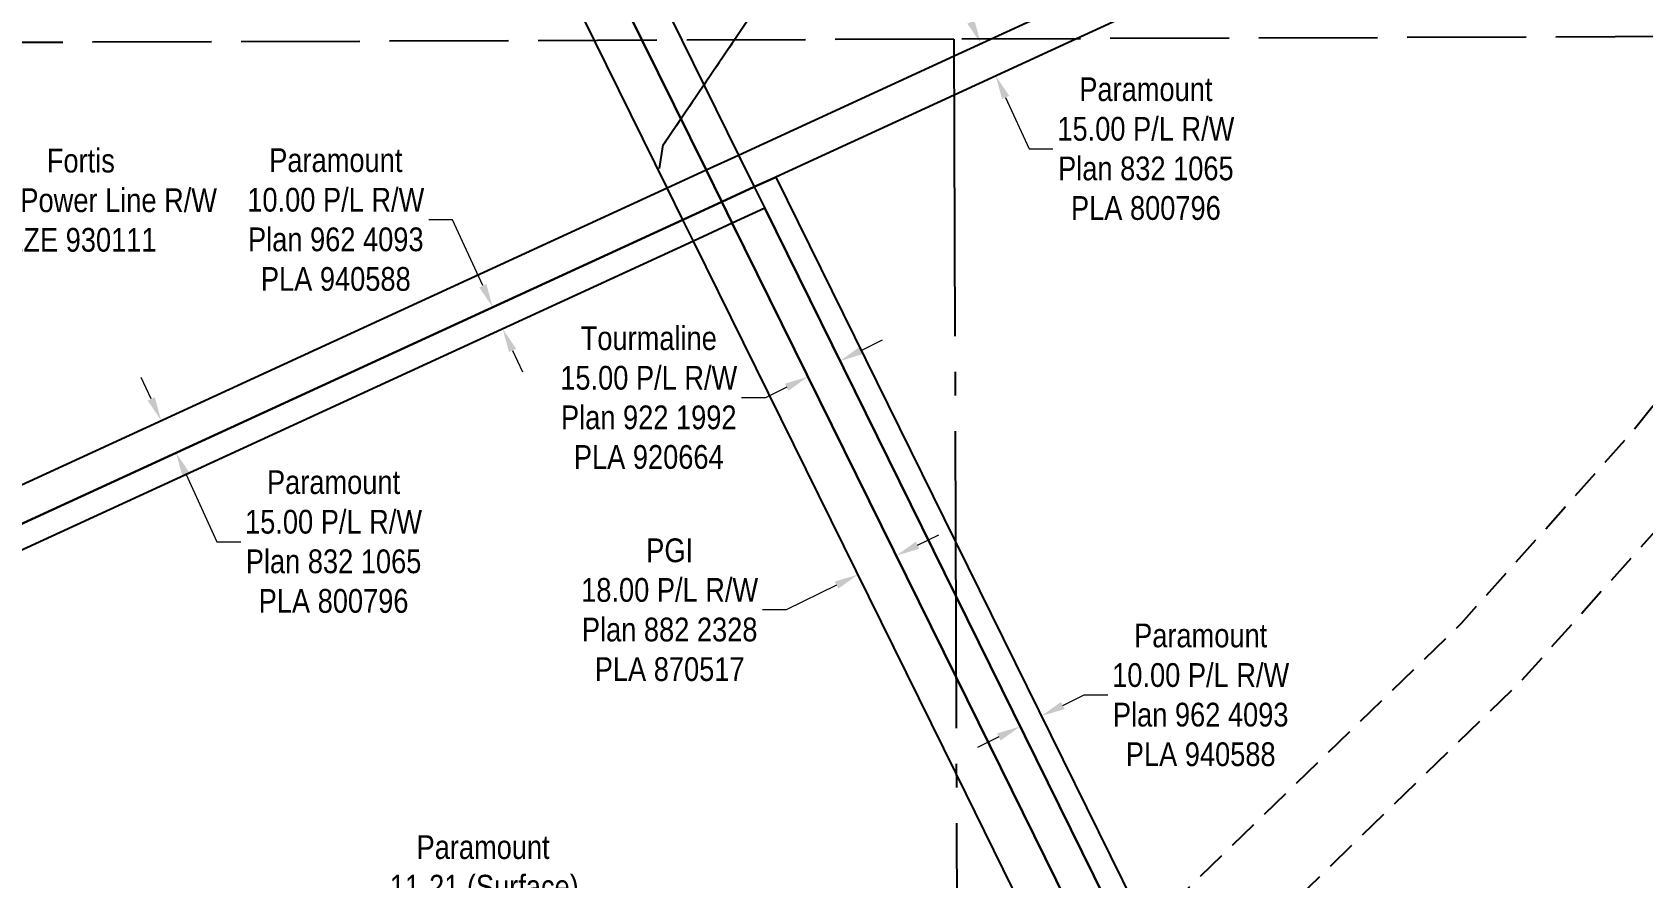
# Model space of a CAD drawing. Extents: x 511972 to 519868, y 5975265 to 5984215.
# Drawn here: x 515129 to 515807, y 5977447 to 5977803 of the extents above; entities that cross this region are included whole.
import ezdxf

# ---------------------------------------------------------------- set-up
doc = ezdxf.new("R2010")
doc.units = 0
doc.header["$LTSCALE"] = 5
doc.header["$PDSIZE"] = 0.5
for name, pattern in [('foc-ACCESSROAD', [3.75, 2.5, -1.25]), ('foc-QUARTERLINE', [33, 25, -3, 2, -3]), ('foc-UNSURVEYED', [12.5, 10, -2.5]), ('foc-WHEELTRACKS', [2, 0.4, -1.6])]:
    doc.linetypes.add(name, pattern=pattern)
doc.layers.get('Defpoints').update_dxf_attribs({"color": 9})
for name, color, linetype in [('F-AR', 190, 'foc-ACCESSROAD'), ('F-RW', 190, 'Continuous'), ('L-QSEC', 8, 'foc-QUARTERLINE'), ('L-USEC', 7, 'foc-UNSURVEYED'), ('T-WATER-P3', 160, 'foc-WHEELTRACKS')]:
    doc.layers.add(name, color=color, linetype=linetype)
for name, color, linetype, lineweight in [('F-AR-T', 190, 'Continuous', 9), ('F-EZE-T', 190, 'Continuous', 9), ('F-RW-T', 190, 'Continuous', 9)]:
    doc.layers.add(name, color=color, linetype=linetype, lineweight=lineweight)
doc.styles.add('80CG', font='ARIALN.TTF', dxfattribs={"height": 10})
doc.styles.add('80L', font='ARIALN.TTF', dxfattribs={"height": 10})
doc.styles.add('foc-LtypeFont', font='ARIALN.TTF', dxfattribs={"height": 7.35})
doc.linetypes.add('foc-TOPO-flowdirection-NOLINE', pattern='A,0,[">",foc-LtypeFont,S=0.3,R=0,X=0,Y=-0.945],-20,[">",foc-LtypeFont,S=0.3,R=0,X=0,Y=-0.945],0', length=20)
doc.dimstyles.new('Compass 5 000', dxfattribs={"dimscale": 5, "dimtxt": 9, "dimasz": 2, "dimexe": 0.2, "dimexo": 0.0625, "dimgap": 0.5, "dimtad": 0, "dimtih": 1, "dimtoh": 1, "dimzin": 0, "dimdsep": 46, "dimtxsty": '80CG', "dimcen": 0.1, "dimse1": 1, "dimse2": 1, "dimclrd": 256, "dimclrt": 256, "dimaunit": 1, "dimadec": 4, "dimazin": 0, "dimtfac": 0.06, "dimtofl": 0, "dimtmove": 0, "dimatfit": 1, "dimfxl": 0.2, "dimtolj": 1, "dimtzin": 0, "dimlwd": -1, "dimarcsym": 0})

# ---------------------------------------------------------------- blocks, each defined once
blk = doc.blocks.new('*D439')
at = {"layer": 'Defpoints', "color": 0, "transparency": 16777216}
for p in [(515527.98, 5977545.14), (515536.94, 5977549.56), (515553.94, 5977515.07)]:
    blk.add_point(p, dxfattribs=at)
at = {"layer": 'F-RW-T', "transparency": 16777216}
for p, q in [((515562.91, 5977519.49), (515571.88, 5977523.91)), ((515571.88, 5977523.91), (515581.88, 5977523.91)), ((515536.01, 5977506.23), (515527.04, 5977501.81))]:
    blk.add_line(p, q, dxfattribs=at)
for points in [[(515562.18, 5977520.98), (515563.65, 5977517.99), (515553.94, 5977515.07)], [(515535.27, 5977507.72), (515536.74, 5977504.73), (515544.98, 5977510.65)]]:
    blk.add_solid(points, dxfattribs=at)
at = {"layer": 'F-RW-T', "transparency": 16777216, "insert": (515620.97, 5977523.91), "char_height": 10, "attachment_point": 5, "style": '80CG'}
blk.add_mtext('\\A1;Paramount\\P10.00 P/L R/W\\PPlan 962 4093\\PPLA 940588', dxfattribs=at)
blk = doc.blocks.new('*D446')
at = {"layer": 'Defpoints', "color": 0, "transparency": 16777216}
for p in [(515520.69, 5977794.59), (515534.7, 5977784.54), (515526.96, 5977780.97)]:
    blk.add_point(p, dxfattribs=at)
at = {"layer": 'F-RW-T', "transparency": 16777216}
for p, q in [((515524.26, 5977807.24), (515520.08, 5977816.33)), ((515538.88, 5977775.45), (515548.81, 5977753.86)), ((515548.81, 5977753.86), (515558.81, 5977753.86))]:
    blk.add_line(p, q, dxfattribs=at)
for points in [[(515525.77, 5977807.94), (515522.74, 5977806.55), (515528.44, 5977798.16)], [(515540.4, 5977776.15), (515537.37, 5977774.76), (515534.7, 5977784.54)]]:
    blk.add_solid(points, dxfattribs=at)
at = {"layer": 'F-RW-T', "transparency": 16777216, "insert": (515597.9, 5977753.86), "char_height": 10, "attachment_point": 5, "style": '80CG'}
blk.add_mtext('\\A1;Paramount\\P15.00 P/L R/W^JPlan 832 1065\\PPLA 800796', dxfattribs=at)
blk = doc.blocks.new('*D450')
at = {"layer": 'Defpoints', "color": 0, "transparency": 16777216}
for p in [(515049.61, 5977740.39), (515061.14, 5977737.07), (515061.32, 5977737.67)]:
    blk.add_point(p, dxfattribs=at)
at = {"layer": 'F-EZE-T', "transparency": 16777216}
for p, q in [((515040.17, 5977743.76), (515030.56, 5977746.53)), ((515070.93, 5977734.9), (515080.53, 5977732.13)), ((515080.53, 5977732.13), (515090.53, 5977732.13))]:
    blk.add_line(p, q, dxfattribs=at)
for points in [[(515040.63, 5977745.36), (515039.71, 5977742.16), (515049.78, 5977740.99)], [(515071.39, 5977736.5), (515070.46, 5977733.3), (515061.32, 5977737.67)]]:
    blk.add_solid(points, dxfattribs=at)
at = {"layer": 'F-EZE-T', "transparency": 16777216, "insert": (515149.67, 5977732.13), "char_height": 10, "attachment_point": 5, "style": '80CG'}
blk.add_mtext('\\A1;Fortis\\P12.00 Power Line R/W\\PEZE 930111', dxfattribs=at)
blk = doc.blocks.new('*D454')
at = {"layer": 'Defpoints', "color": 0, "transparency": 16777216}
for p in [(515177.92, 5977636.91), (515184.19, 5977623.29), (515189.75, 5977625.84)]:
    blk.add_point(p, dxfattribs=at)
at = {"layer": 'F-RW-T', "transparency": 16777216}
for p, q in [((515179.3, 5977648.55), (515175.12, 5977657.63)), ((515193.93, 5977616.76), (515206.95, 5977588.45)), ((515206.95, 5977588.45), (515216.95, 5977588.45))]:
    blk.add_line(p, q, dxfattribs=at)
for points in [[(515180.82, 5977649.25), (515177.79, 5977647.85), (515183.48, 5977639.46)], [(515195.44, 5977617.46), (515192.41, 5977616.06), (515189.75, 5977625.84)]]:
    blk.add_solid(points, dxfattribs=at)
at = {"layer": 'F-RW-T', "transparency": 16777216, "insert": (515256.03, 5977588.45), "char_height": 10, "attachment_point": 5, "style": '80CG'}
blk.add_mtext('\\A1;Paramount\\P15.00 P/L R/W^JPlan 832 1065\\PPLA 800796', dxfattribs=at)
blk = doc.blocks.new('*D457')
at = {"layer": 'Defpoints', "color": 0, "transparency": 16777216}
for p in [(515443.67, 5977682.31), (515427.54, 5977674.35), (515476.7, 5977574.59)]:
    blk.add_point(p, dxfattribs=at)
at = {"layer": 'F-RW-T', "transparency": 16777216}
for p, q in [((515501.81, 5977586.96), (515510.78, 5977591.38)), ((515467.73, 5977570.17), (515446.57, 5977559.74)), ((515446.57, 5977559.74), (515436.57, 5977559.74))]:
    blk.add_line(p, q, dxfattribs=at)
for points in [[(515501.07, 5977588.45), (515502.54, 5977585.46), (515492.84, 5977582.54)], [(515467, 5977571.66), (515468.47, 5977568.67), (515476.7, 5977574.59)]]:
    blk.add_solid(points, dxfattribs=at)
at = {"layer": 'F-RW-T', "transparency": 16777216, "insert": (515397.48, 5977559.74), "char_height": 10, "attachment_point": 5, "style": '80CG'}
blk.add_mtext('\\A1;PGI \\P18.00 P/L R/W\\PPlan 882 2328\\PPLA 870517', dxfattribs=at)
blk = doc.blocks.new('*D460')
at = {"layer": 'Defpoints', "color": 0, "transparency": 16777216}
for p in [(515470.92, 5977660.92), (515455.7, 5977657.89), (515457.48, 5977654.29)]:
    blk.add_point(p, dxfattribs=at)
at = {"layer": 'F-RW-T', "transparency": 16777216}
for p, q in [((515478.12, 5977668.94), (515487.09, 5977673.36)), ((515446.73, 5977653.47), (515437.76, 5977649.05)), ((515437.76, 5977649.05), (515427.76, 5977649.05))]:
    blk.add_line(p, q, dxfattribs=at)
for points in [[(515477.38, 5977670.43), (515478.86, 5977667.44), (515469.15, 5977664.52)], [(515446, 5977654.97), (515447.47, 5977651.98), (515455.7, 5977657.89)]]:
    blk.add_solid(points, dxfattribs=at)
at = {"layer": 'F-RW-T', "transparency": 16777216, "insert": (515388.68, 5977649.05), "char_height": 10, "attachment_point": 5, "style": '80CG'}
blk.add_mtext('\\A1;Tourmaline\\P15.00 P/L R/W\\PPlan 922 1992\\PPLA 920664', dxfattribs=at)
blk = doc.blocks.new('*D461')
at = {"layer": 'Defpoints', "color": 0, "transparency": 16777216}
for p in [(515323.01, 5977687.15), (515279.06, 5977666.93), (515283.24, 5977657.85)]:
    blk.add_point(p, dxfattribs=at)
at = {"layer": 'F-RW-T', "transparency": 16777216}
for p, q in [((515306.06, 5977723.99), (515296.06, 5977723.99)), ((515318.83, 5977696.23), (515306.06, 5977723.99)), ((515331.36, 5977668.98), (515335.54, 5977659.9))]:
    blk.add_line(p, q, dxfattribs=at)
for points in [[(515320.34, 5977696.93), (515317.31, 5977695.54), (515323.01, 5977687.15)], [(515332.88, 5977669.68), (515329.85, 5977668.29), (515327.18, 5977678.07)]]:
    blk.add_solid(points, dxfattribs=at)
at = {"layer": 'F-RW-T', "transparency": 16777216, "insert": (515256.97, 5977723.99), "char_height": 10, "attachment_point": 5, "style": '80CG'}
blk.add_mtext('\\A1;Paramount\\P10.00 P/L R/W\\PPlan 962 4093\\PPLA 940588', dxfattribs=at)

msp = doc.modelspace()

# ---------------------------------------------------------------- linework, layer by layer
at = {"layer": 'F-AR', "flags": 128}
msp.add_lwpolyline([(516083.829, 5977932.125), (516062.127, 5977903.111), (516004.8, 5977831.883), (515982.747, 5977804.491), (515980.476, 5977801.637), (515828.225, 5977610.78), (515755.984, 5977529.931), (515626.64, 5977404.39), (515614.195, 5977392.77), (515606.575, 5977385.656), (515595.13, 5977374.97), (515581.395, 5977362.146), (515518.733, 5977303.644), (515502.674, 5977288.65), (515450.776, 5977237.372), (515440.496, 5977225.871), (515425.617, 5977204.72), (515416.94, 5977192.386), (515386.115, 5977209.414), (515394.792, 5977221.747), (515413.037, 5977247.681), (515425.399, 5977261.511), (515478.42, 5977313.902), (515518.58, 5977351.396), (515565.229, 5977394.949), (515578.964, 5977407.772), (515590.41, 5977418.458), (515598.031, 5977425.574), (515602.501, 5977429.747), (515730.707, 5977554.185), (515801.468, 5977633.376), (515935.565, 5977801.474), (515955.428, 5977826.383), (515959.73, 5977831.719), (516034.466, 5977924.579), (516039.992, 5977931.967)], dxfattribs=at)
at = {"layer": 'F-RW', "flags": 128}
for points in [[(515853.719, 5977931.294), (515634.74, 5977830.554), (515568.666, 5977800.162), (515517.212, 5977776.49), (515442.132, 5977741.95), (515433.048, 5977737.771), (515419.425, 5977731.504), (515403.078, 5977723.984), (515055.453, 5977564.065), (515036.733, 5977571.955), (515396.448, 5977737.437), (515412.795, 5977744.957), (515426.418, 5977751.225), (515517.16, 5977792.969), (515532.517, 5977800.034), (515598.585, 5977830.427), (515817.56, 5977931.164)], [(515735.567, 5976810.275), (515744.645, 5976996.586), (515746.129, 5977027.676), (515639.733, 5977243.769), (515581.395, 5977362.146), (515565.229, 5977394.949), (515518.132, 5977490.518), (515407.497, 5977715.018), (515403.078, 5977723.984), (515396.448, 5977737.437), (515365.9, 5977799.424), (515351.066, 5977829.527), (515301.896, 5977929.302)], [(515753.894, 5976816.757), (515762.658, 5976996.651), (515764.356, 5977031.513), (515655.869, 5977251.719), (515595.13, 5977374.97), (515578.964, 5977407.771), (515518.001, 5977531.472), (515423.844, 5977722.538), (515419.425, 5977731.504), (515412.795, 5977744.957), (515385.918, 5977799.497), (515371.087, 5977829.6), (515321.917, 5977929.374)], [(515321.917, 5977929.374), (515371.087, 5977829.6), (515385.918, 5977799.497), (515412.795, 5977744.957), (515419.425, 5977731.504), (515423.844, 5977722.538), (515518.001, 5977531.472), (515578.964, 5977407.771), (515595.13, 5977374.97), (515655.869, 5977251.719), (515764.356, 5977031.513), (515762.658, 5976996.651), (515753.894, 5976816.757)], [(515338.595, 5977929.434), (515387.764, 5977829.661), (515402.598, 5977799.559), (515426.418, 5977751.225), (515433.048, 5977737.771), (515437.468, 5977728.805), (515517.891, 5977565.606), (515590.41, 5977418.458), (515606.575, 5977385.656), (515669.315, 5977258.343), (515779.519, 5977034.656), (515777.671, 5976996.706), (515769.166, 5976822.16)], [(515055.453, 5977564.065), (515403.078, 5977723.984), (515419.425, 5977731.504), (515433.048, 5977737.771), (515442.132, 5977741.95), (515517.818, 5977588.356), (515598.029, 5977425.571), (515614.193, 5977392.767), (515789.628, 5977036.754), (515787.679, 5976996.742), (515779.349, 5976825.762)], [(515769.166, 5976822.16), (515777.671, 5976996.706), (515779.519, 5977034.656), (515669.315, 5977258.343), (515606.574, 5977385.654), (515590.409, 5977418.456), (515517.891, 5977565.612), (515437.468, 5977728.805), (515423.844, 5977722.538), (515407.497, 5977715.018), (515049.702, 5977550.418)]]:
    msp.add_lwpolyline(points, dxfattribs=at)
at = {"layer": 'L-QSEC'}
msp.add_line((515517.137, 5977799.98), (515519.626, 5977025.763), dxfattribs=at)
at = {"layer": 'L-USEC'}
for p, q in [((516320.406, 5977802.881), (515517.137, 5977799.98)), ((515517.137, 5977799.98), (514713.866, 5977797.079))]:
    msp.add_line(p, q, dxfattribs=at)
at = {"layer": 'T-WATER-P3', "flags": 128}
msp.add_lwpolyline([(515393.243, 5977745.487), (515394.795, 5977755.462), (515470.006, 5977866.721), (515515.827, 5977898.343), (515546.851, 5977930.186)], dxfattribs=at)
at = {"layer": 'T-WATER-P3', "linetype": 'foc-TOPO-flowdirection-NOLINE', "flags": 128}
msp.add_lwpolyline([(515393.243, 5977745.487), (515394.795, 5977755.462), (515470.006, 5977866.721), (515515.827, 5977898.343), (515546.851, 5977930.186)], dxfattribs=at)

# ---------------------------------------------------------------- texts
at = {"layer": 'F-AR-T', "insert": (515269.951, 5977464.875), "char_height": 9.99404, "attachment_point": 1, "style": '80L'}
msp.add_mtext_dynamic_manual_height_columns('\\pi21.02;Paramount\\P\\pi9.7375;11-21 (Surface)\\P\\pi16.793;MSL 841244', width=97.09585, gutter_width=50, heights=[0], dxfattribs=at)

# ---------------------------------------------------------------- dimensions: what is measured, and where the dimension line sits
at = {"layer": 'F-EZE-T'}
dim = msp.add_aligned_dim(p1=(515049.609, 5977740.389), p2=(515061.143, 5977737.065), distance=0.625, text='Fortis\\P12.00 Power Line R/W\\PEZE 930111', dimstyle='Compass 5 000', dxfattribs=at)
dim.commit()
dim.dimension.update_dxf_attribs({"geometry": '*D450', "text_midpoint": (515149.675, 5977732.129)})
at = {"layer": 'F-RW-T'}
for base, p1, p2, angle, text, picture, middle in [((515534.703, 5977784.537), (515520.689, 5977794.593), (515526.956, 5977780.973), 294.705212, 'Paramount\\P15.00 P/L R/W^JPlan 832 1065\\PPLA 800796', '*D446', (515597.901, 5977753.863)), ((515323.005, 5977687.148), (515283.235, 5977657.853), (515279.059, 5977666.931), 114.703874, 'Paramount\\P10.00 P/L R/W\\PPlan 962 4093\\PPLA 940588', '*D461', (515256.97, 5977723.992)), ((515476.703, 5977574.587), (515443.671, 5977682.305), (515427.536, 5977674.354), 206.234517, 'PGI \\P18.00 P/L R/W\\PPlan 882 2328\\PPLA 870517', '*D457', (515397.485, 5977559.738)), ((515189.747, 5977625.845), (515177.924, 5977636.908), (515184.19, 5977623.288), 294.703995, 'Paramount\\P15.00 P/L R/W^JPlan 832 1065\\PPLA 800796', '*D454', (515256.034, 5977588.454))]:
    dim = msp.add_linear_dim(base=base, p1=p1, p2=p2, angle=angle, text=text, dimstyle='Compass 5 000', dxfattribs=at)
    dim.commit()
    dim.dimension.update_dxf_attribs({"geometry": picture, "text_midpoint": middle, "dimtype": 161})
for p1, p2, distance, text, picture, middle in [((515470.922, 5977660.92), (515457.476, 5977654.294), -4.012, 'Tourmaline\\P15.00 P/L R/W\\PPlan 922 1992\\PPLA 920664', '*D460', (515388.676, 5977649.051)), ((515527.978, 5977545.144), (515536.943, 5977549.563), -38.458, 'Paramount\\P10.00 P/L R/W\\PPlan 962 4093\\PPLA 940588', '*D439', (515620.969, 5977523.907))]:
    dim = msp.add_aligned_dim(p1=p1, p2=p2, distance=distance, text=text, dimstyle='Compass 5 000', dxfattribs=at)
    dim.commit()
    dim.dimension.update_dxf_attribs({"geometry": picture, "text_midpoint": middle})

doc.saveas('drawing.dxf')
